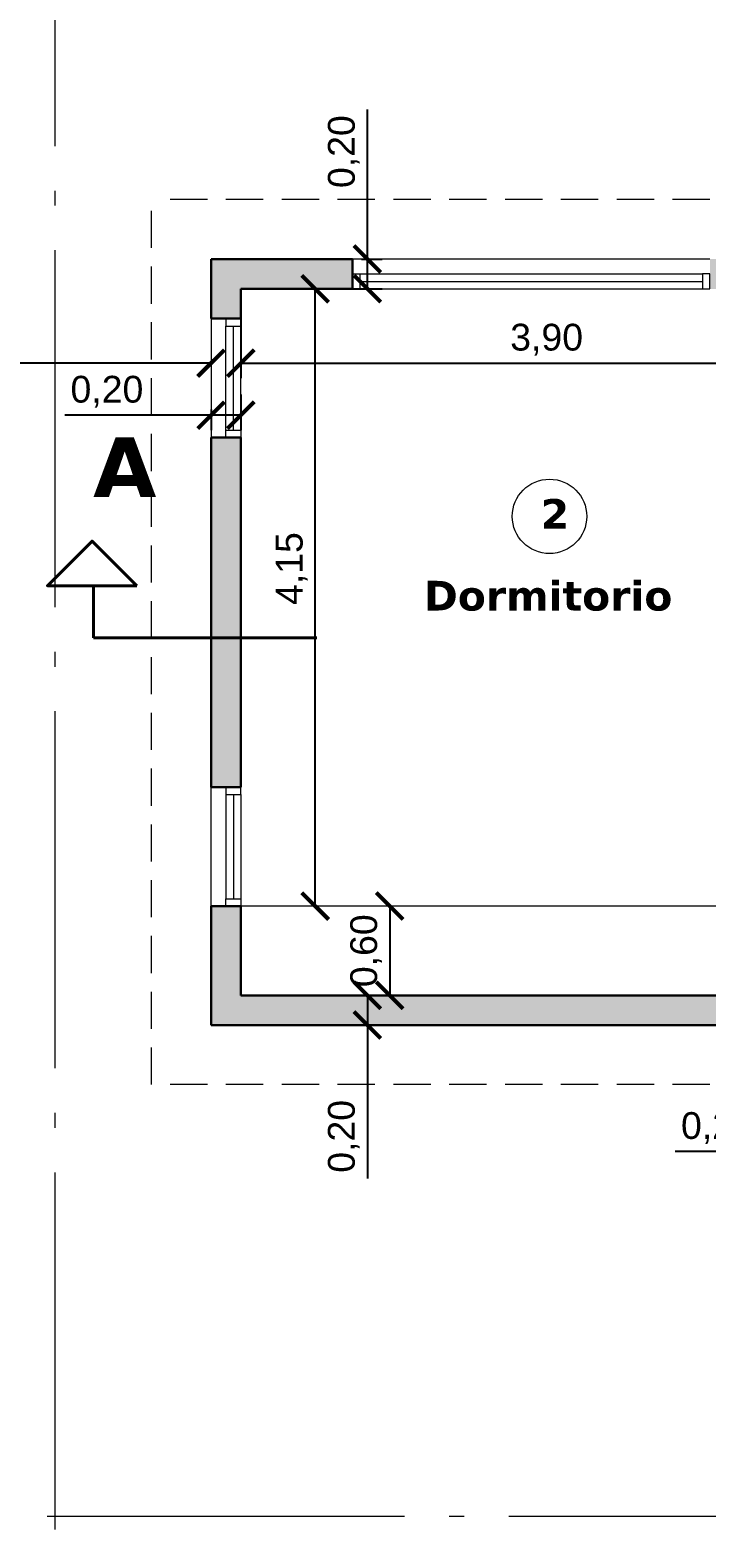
# Model space of a CAD drawing. Header units: millimetres. Extents: x 1434 to 1553, y 1501 to 1543.
# Drawn here: x 1468.05 to 1472.6, y 1514.84 to 1524.86 of the extents above; entities that cross this region are included whole.
import ezdxf

# ---------------------------------------------------------------- set-up
doc = ezdxf.new("R2010")
doc.units = ezdxf.units.MM
doc.linetypes.add('ACAD_ISO04W100', pattern=[30, 24, -3, 0, -3])
doc.linetypes.add('HIDDEN', pattern=[0.375, 0.25, -0.125])
for name, color, linetype, lineweight in [('0.1', 50, 'Continuous', 0), ('0.2', 40, 'Continuous', 20), ('0.3', 30, 'Continuous', 30), ('0.5', 10, 'Continuous', 40), ('carpinterias', 140, 'Continuous', 9), ('cotas', 104, 'Continuous', 18), ('nomenclatura', 41, 'Continuous', 18)]:
    doc.layers.add(name, color=color, linetype=linetype, lineweight=lineweight)
doc.layers.add('gris', color=252, linetype='Continuous', lineweight=18, true_color=0x696969)
doc.layers.add('rojo muros', color=7, linetype='Continuous', lineweight=18, true_color=0xe60a62)
doc.styles.get("Standard").update_dxf_attribs({"font": 'ARIAL.TTF'})
doc.dimstyles.new('BM-1en 100', dxfattribs={"dimtxt": 0.18, "dimasz": 0.18, "dimexe": 0.1, "dimexo": 0.1, "dimgap": 0.05, "dimtad": 1, "dimtxsty": 'Standard', "dimblk": 'ARCHTICK', "dimcen": -0.18, "dimadec": 0, "dimazin": 0, "dimtfac": 1, "dimtmove": 0, "dimatfit": 3, "dimldrblk": 'ARCHTICK', "dimfxl": 1, "dimarcsym": 0})

# ---------------------------------------------------------------- blocks, each defined once
blk = doc.blocks.new('_ArchTick')
at = {"color": 0, "linetype": 'ByBlock', "const_width": 0.15}
blk.add_lwpolyline([(-0.5, -0.5), (0.5, 0.5)], dxfattribs=at)
blk = doc.blocks.new('*D16')
at = {"layer": 'cotas', "color": 0, "lineweight": -2}
for p, q in [((1469.967, 1523.123), (1469.871, 1523.123)), ((1469.971, 1518.973), (1469.971, 1523.123))]:
    blk.add_line(p, q, dxfattribs=at)
at = {"layer": 'Defpoints', "color": 0}
for p in [(1469.971, 1523.123), (1470.067, 1523.123), (1469.971, 1518.973)]:
    blk.add_point(p, dxfattribs=at)
at = {"layer": 'cotas', "color": 0, "lineweight": -2, "xscale": 0.18, "yscale": 0.18, "zscale": 0.18}
for p, rotation in [((1469.971, 1523.123), 90), ((1469.971, 1518.973), 270)]:
    blk.add_blockref('_ArchTick', p, dxfattribs=dict(at, rotation=rotation))
at = {"layer": 'cotas', "color": 0, "insert": (1469.813, 1521.242), "char_height": 0.18, "attachment_point": 5, "rotation": 90}
blk.add_mtext('4,15', dxfattribs=at)
blk = doc.blocks.new('*D17')
at = {"layer": 'cotas', "color": 0, "lineweight": -2}
for p, q in [((1469.471, 1523.013), (1469.471, 1522.523)), ((1473.371, 1523.023), (1473.371, 1522.523)), ((1469.471, 1522.623), (1473.371, 1522.623))]:
    blk.add_line(p, q, dxfattribs=at)
at = {"layer": 'Defpoints', "color": 0}
for p in [(1469.471, 1523.113), (1473.371, 1523.123), (1473.371, 1522.623)]:
    blk.add_point(p, dxfattribs=at)
at = {"layer": 'cotas', "color": 0, "lineweight": -2, "xscale": 0.18, "yscale": 0.18, "zscale": 0.18, "rotation": 180}
blk.add_blockref('_ArchTick', (1469.471, 1522.623), dxfattribs=at)
at = {"layer": 'cotas', "color": 0, "lineweight": -2, "xscale": 0.18, "yscale": 0.18, "zscale": 0.18}
blk.add_blockref('_ArchTick', (1473.371, 1522.623), dxfattribs=at)
at = {"layer": 'cotas', "color": 0, "insert": (1471.525, 1522.781), "char_height": 0.18, "attachment_point": 5}
blk.add_mtext('3,90', dxfattribs=at)
blk = doc.blocks.new('*D27')
at = {"layer": 'cotas', "color": 0, "lineweight": -2}
blk.add_line((1470.471, 1518.973), (1470.471, 1518.373), dxfattribs=at)
at = {"layer": 'Defpoints', "color": 0}
for p in [(1470.471, 1518.973), (1470.471, 1518.373), (1470.471, 1518.373)]:
    blk.add_point(p, dxfattribs=at)
at = {"layer": 'cotas', "color": 0, "lineweight": -2, "xscale": 0.18, "yscale": 0.18, "zscale": 0.18}
for p, rotation in [((1470.471, 1518.973), 90), ((1470.471, 1518.373), 270)]:
    blk.add_blockref('_ArchTick', p, dxfattribs=dict(at, rotation=rotation))
at = {"layer": 'cotas', "color": 0, "insert": (1470.313, 1518.673), "char_height": 0.18, "attachment_point": 5, "rotation": 90}
blk.add_mtext('0,60', dxfattribs=at)
blk = doc.blocks.new('*D29')
at = {"layer": 'cotas', "color": 0, "lineweight": -2}
for p, q in [((1470.181, 1518.373), (1470.421, 1518.373)), ((1470.321, 1518.373), (1470.321, 1518.173)), ((1470.281, 1518.173), (1470.421, 1518.173)), ((1470.321, 1518.173), (1470.321, 1517.141))]:
    blk.add_line(p, q, dxfattribs=at)
at = {"layer": 'Defpoints', "color": 0}
for p in [(1470.081, 1518.373), (1470.321, 1518.373), (1470.181, 1518.173)]:
    blk.add_point(p, dxfattribs=at)
at = {"layer": 'cotas', "color": 0, "lineweight": -2, "xscale": 0.18, "yscale": 0.18, "zscale": 0.18}
for p, rotation in [((1470.321, 1518.373), 90), ((1470.321, 1518.173), 270)]:
    blk.add_blockref('_ArchTick', p, dxfattribs=dict(at, rotation=rotation))
at = {"layer": 'cotas', "color": 0, "insert": (1470.163, 1517.425), "char_height": 0.18, "attachment_point": 5, "rotation": 90}
blk.add_mtext('0,20', dxfattribs=at)
blk = doc.blocks.new('*D31')
at = {"layer": 'cotas', "color": 0, "lineweight": -2}
for p, q in [((1469.471, 1522.413), (1469.471, 1522.173)), ((1469.271, 1522.273), (1468.289, 1522.273)), ((1469.271, 1522.312), (1469.271, 1522.173)), ((1469.471, 1522.273), (1469.271, 1522.273))]:
    blk.add_line(p, q, dxfattribs=at)
at = {"layer": 'Defpoints', "color": 0}
for p in [(1469.471, 1522.513), (1469.271, 1522.412), (1469.471, 1522.273)]:
    blk.add_point(p, dxfattribs=at)
at = {"layer": 'cotas', "color": 0, "lineweight": -2, "xscale": 0.18, "yscale": 0.18, "zscale": 0.18, "rotation": 180}
blk.add_blockref('_ArchTick', (1469.271, 1522.273), dxfattribs=at)
at = {"layer": 'cotas', "color": 0, "lineweight": -2, "xscale": 0.18, "yscale": 0.18, "zscale": 0.18}
blk.add_blockref('_ArchTick', (1469.471, 1522.273), dxfattribs=at)
at = {"layer": 'cotas', "color": 0, "insert": (1468.572, 1522.431), "char_height": 0.18, "attachment_point": 5}
blk.add_mtext('0,20', dxfattribs=at)
blk = doc.blocks.new('*D32')
at = {"layer": 'cotas', "color": 0, "lineweight": -2}
for p, q in [((1470.321, 1523.323), (1470.321, 1524.329)), ((1470.281, 1523.323), (1470.421, 1523.323)), ((1470.321, 1523.123), (1470.321, 1523.323)), ((1470.181, 1523.123), (1470.421, 1523.123))]:
    blk.add_line(p, q, dxfattribs=at)
at = {"layer": 'Defpoints', "color": 0}
for p in [(1470.181, 1523.323), (1470.081, 1523.123), (1470.321, 1523.123)]:
    blk.add_point(p, dxfattribs=at)
at = {"layer": 'cotas', "color": 0, "lineweight": -2, "xscale": 0.18, "yscale": 0.18, "zscale": 0.18}
for p, rotation in [((1470.321, 1523.323), 90), ((1470.321, 1523.123), 270)]:
    blk.add_blockref('_ArchTick', p, dxfattribs=dict(at, rotation=rotation))
at = {"layer": 'cotas', "color": 0, "insert": (1470.163, 1524.045), "char_height": 0.18, "attachment_point": 5, "rotation": 90}
blk.add_mtext('0,20', dxfattribs=at)
blk = doc.blocks.new('*D36')
at = {"layer": 'cotas', "color": 0, "lineweight": -2}
for p, q in [((1473.571, 1517.463), (1473.571, 1517.223)), ((1473.371, 1517.362), (1473.371, 1517.223)), ((1473.371, 1517.323), (1472.389, 1517.323)), ((1473.571, 1517.323), (1473.371, 1517.323))]:
    blk.add_line(p, q, dxfattribs=at)
at = {"layer": 'Defpoints', "color": 0}
for p in [(1473.571, 1517.563), (1473.371, 1517.462), (1473.571, 1517.323)]:
    blk.add_point(p, dxfattribs=at)
at = {"layer": 'cotas', "color": 0, "lineweight": -2, "xscale": 0.18, "yscale": 0.18, "zscale": 0.18, "rotation": 180}
blk.add_blockref('_ArchTick', (1473.371, 1517.323), dxfattribs=at)
at = {"layer": 'cotas', "color": 0, "lineweight": -2, "xscale": 0.18, "yscale": 0.18, "zscale": 0.18}
blk.add_blockref('_ArchTick', (1473.571, 1517.323), dxfattribs=at)
at = {"layer": 'cotas', "color": 0, "insert": (1472.672, 1517.481), "char_height": 0.18, "attachment_point": 5}
blk.add_mtext('0,20', dxfattribs=at)
blk = doc.blocks.new('*D38')
at = {"layer": 'cotas', "color": 0, "lineweight": -2}
for p, q in [((1465.071, 1522.003), (1465.071, 1522.723)), ((1469.271, 1522.623), (1465.071, 1522.623))]:
    blk.add_line(p, q, dxfattribs=at)
at = {"layer": 'Defpoints', "color": 0}
for p in [(1465.071, 1522.623), (1469.271, 1522.623), (1465.071, 1521.903)]:
    blk.add_point(p, dxfattribs=at)
at = {"layer": 'cotas', "color": 0, "lineweight": -2, "xscale": 0.18, "yscale": 0.18, "zscale": 0.18, "rotation": 180}
blk.add_blockref('_ArchTick', (1465.071, 1522.623), dxfattribs=at)
at = {"layer": 'cotas', "color": 0, "lineweight": -2, "xscale": 0.18, "yscale": 0.18, "zscale": 0.18}
blk.add_blockref('_ArchTick', (1469.271, 1522.623), dxfattribs=at)
at = {"layer": 'cotas', "color": 0, "insert": (1467.171, 1522.781), "char_height": 0.18, "attachment_point": 5}
blk.add_mtext('4,20', dxfattribs=at)

msp = doc.modelspace()

# ---------------------------------------------------------------- hatches: boundary and pattern name
at = {"layer": 'rojo muros'}
h = msp.add_hatch(color=256, dxfattribs=at)
h.paths.add_polyline_path([(1474.1463, 1515.0725), (1473.5713, 1515.0725), (1473.5713, 1515.1225), (1473.3713, 1515.1225), (1473.3713, 1514.8725), (1474.1463, 1514.8725)])
h.paths.add_polyline_path([(1479.6713, 1518.3725), (1476.6213, 1518.3725), (1476.6213, 1518.1725), (1477.3713, 1518.1725), (1477.3713, 1517.2225), (1476.6213, 1517.2225), (1476.6213, 1517.0725), (1477.3713, 1517.0725), (1477.3713, 1515.0725), (1476.6213, 1515.0725), (1476.6213, 1514.8725), (1477.5713, 1514.8725), (1477.5713, 1518.1725), (1479.6713, 1518.1725)])
h.paths.add_polyline_path([(1476.9213, 1523.4225), (1476.2713, 1523.4225), (1476.2713, 1523.3225), (1476.9213, 1523.3225)])
h.paths.add_polyline_path([(1479.1713, 1523.4225), (1478.9213, 1523.4225), (1478.9213, 1523.3225), (1479.1713, 1523.3225)])
h.paths.add_polyline_path([(1473.8713, 1523.4225), (1473.3713, 1523.4225), (1473.3713, 1523.3225), (1473.8713, 1523.3225)])
h.paths.add_polyline_path([(1472.6213, 1523.3225), (1472.6213, 1523.1225), (1473.3713, 1523.1225), (1473.3713, 1519.9725), (1473.4713, 1519.9725), (1473.4713, 1523.1225), (1473.8713, 1523.1225), (1473.8713, 1523.3225)])
h.paths.add_polyline_path([(1469.2713, 1523.3225), (1469.2713, 1522.9225), (1469.4713, 1522.9225), (1469.4713, 1523.1225), (1470.2213, 1523.1225), (1470.2213, 1523.3225)])
h.paths.add_polyline_path([(1469.2713, 1519.7725), (1469.4713, 1519.7725), (1469.4713, 1522.1225), (1469.2713, 1522.1225)])
h.paths.add_polyline_path([(1469.2713, 1518.1725), (1473.3713, 1518.1725), (1473.3713, 1517.1225), (1473.5713, 1517.1225), (1473.5713, 1518.1725), (1473.7213, 1518.1725), (1473.7213, 1518.3725), (1473.4713, 1518.3725), (1473.4713, 1519.1725), (1473.3713, 1519.1725), (1473.3713, 1518.3725), (1469.4713, 1518.3725), (1469.4713, 1518.9725), (1469.2713, 1518.9725)])
h.paths.add_polyline_path([(1479.6713, 1520.1225), (1479.1713, 1520.1225), (1479.1713, 1522.5225), (1478.9713, 1522.5225), (1478.9713, 1519.9725), (1479.4713, 1519.9725), (1479.4713, 1519.1725), (1479.6713, 1519.1725)])
h.paths.add_polyline_path([(1479.1713, 1523.3225), (1478.9213, 1523.3225), (1478.9213, 1523.1225), (1478.9713, 1523.1225), (1478.9713, 1523.0725), (1479.1713, 1523.0725)])
h.paths.add_polyline_path([(1476.9213, 1523.3225), (1476.2713, 1523.3225), (1476.2713, 1523.1225), (1476.9213, 1523.1225)])
h.paths.add_polyline_path([(1474.9463, 1514.8725), (1475.8213, 1514.8725), (1475.8213, 1515.0725), (1475.7713, 1515.0725), (1475.7713, 1517.0725), (1475.8213, 1517.0725), (1475.8213, 1517.2225), (1475.7713, 1517.2225), (1475.7713, 1518.1725), (1475.8213, 1518.1725), (1475.8213, 1518.3725), (1474.5213, 1518.3725), (1474.5213, 1518.1725), (1475.6213, 1518.1725), (1475.6213, 1515.0725), (1474.9463, 1515.0725)])

# ---------------------------------------------------------------- linework, layer by layer
at = {"layer": '0.1', "linetype": 'HIDDEN'}
for p, q in [((1468.8713, 1517.7725), (1468.8713, 1523.7225)), ((1473.3713, 1523.7225), (1468.8713, 1523.7225)), ((1473.3713, 1517.7725), (1468.8713, 1517.7725))]:
    msp.add_line(p, q, dxfattribs=at)
at = {"layer": '0.1'}
for p, q in [((1472.6213, 1523.3225), (1470.2213, 1523.3225)), ((1469.2713, 1522.9225), (1469.2713, 1522.1225)), ((1469.2713, 1518.9725), (1469.2713, 1519.7725)), ((1473.3713, 1518.9725), (1469.4713, 1518.9725))]:
    msp.add_line(p, q, dxfattribs=at)
at = {"layer": '0.2'}
msp.add_circle((1471.5443, 1521.5931), 0.25, dxfattribs=at)
at = {"layer": '0.3'}
for p, q in [((1469.2713, 1523.3225), (1470.2213, 1523.3225)), ((1469.2713, 1522.9225), (1469.2713, 1523.3225)), ((1470.2213, 1523.1225), (1470.2213, 1523.3225)), ((1469.4713, 1523.1225), (1470.2213, 1523.1225)), ((1469.4713, 1522.9225), (1469.4713, 1523.1225)), ((1469.4713, 1522.9225), (1469.2713, 1522.9225)), ((1469.4713, 1522.1225), (1469.2713, 1522.1225)), ((1469.2713, 1519.7725), (1469.2713, 1522.1225)), ((1469.4713, 1519.7725), (1469.4713, 1522.1225)), ((1469.4713, 1519.7725), (1469.2713, 1519.7725)), ((1469.2713, 1518.1725), (1469.2713, 1518.9725)), ((1469.4713, 1518.9725), (1469.2713, 1518.9725)), ((1469.4713, 1518.3725), (1469.4713, 1518.9725)), ((1473.3713, 1518.3725), (1469.4713, 1518.3725)), ((1473.3713, 1518.1725), (1469.2713, 1518.1725))]:
    msp.add_line(p, q, dxfattribs=at)
at = {"layer": '0.5'}
for q in [(1468.4813, 1521.1263), (1469.9813, 1520.7763)]:
    msp.add_line((1468.4813, 1520.7763), q, dxfattribs=at)
at = {"layer": '0.5', "linetype": 'Continuous'}
msp.add_lwpolyline([(1468.7724, 1521.1263), (1468.1724, 1521.1263), (1468.4724, 1521.4263), (1468.7724, 1521.1263)], dxfattribs=at)
at = {"layer": 'carpinterias'}
for p, q in [((1470.2713, 1523.2225), (1472.5713, 1523.2225)), ((1470.2713, 1523.1725), (1472.5713, 1523.1725)), ((1470.2713, 1523.1225), (1472.5713, 1523.1225)), ((1469.3713, 1522.1725), (1469.3713, 1522.8725)), ((1469.4213, 1522.1725), (1469.4213, 1522.8725)), ((1469.4713, 1522.1725), (1469.4713, 1522.8725)), ((1469.3713, 1519.7225), (1469.3713, 1519.0225)), ((1469.4213, 1519.7225), (1469.4213, 1519.0225)), ((1469.4713, 1519.7225), (1469.4713, 1519.0225))]:
    msp.add_line(p, q, dxfattribs=at)
for points in [[(1470.2713, 1523.1225), (1470.2213, 1523.1225), (1470.2213, 1523.2225), (1470.2713, 1523.2225)], [(1472.5713, 1523.1225), (1472.6213, 1523.1225), (1472.6213, 1523.2225), (1472.5713, 1523.2225)], [(1469.4713, 1522.8725), (1469.4713, 1522.9225), (1469.3713, 1522.9225), (1469.3713, 1522.8725)], [(1469.4713, 1522.1725), (1469.4713, 1522.1225), (1469.3713, 1522.1225), (1469.3713, 1522.1725)], [(1469.4713, 1519.7225), (1469.4713, 1519.7725), (1469.3713, 1519.7725), (1469.3713, 1519.7225)], [(1469.4713, 1519.0225), (1469.4713, 1518.9725), (1469.3713, 1518.9725), (1469.3713, 1519.0225)]]:
    msp.add_lwpolyline(points, close=True, dxfattribs=at)
at = {"layer": 'gris', "linetype": 'ACAD_ISO04W100', "ltscale": 0.1}
for p, q in [((1468.2213, 1535.7825), (1468.2213, 1509.8725)), ((1465.0713, 1514.8725), (1485.0713, 1514.8725))]:
    msp.add_line(p, q, dxfattribs=at)

# ---------------------------------------------------------------- texts
at = {"layer": 'nomenclatura', "linetype": 'Continuous', "lineweight": 15}
for s, insert, char_height, width, attachment_point in [('{\\fVerdana|b1|i0|c0|p34;A}', (1468.9039, 1521.7236), 0.4, 0.633445, 9), ('{\\fVerdana|b1|i0|c0|p34;2}', (1471.4855, 1521.7094), 0.2, 0.332104, 1), ('{\\fVerdana|b1|i0|c0|p34;Dormitorio}', (1470.7007, 1521.1598), 0.2, 1.561066, 1)]:
    msp.add_mtext(s, dxfattribs=dict(at, insert=insert, char_height=char_height, width=width, attachment_point=attachment_point))

# ---------------------------------------------------------------- dimensions: what is measured, and where the dimension line sits
at = {"layer": 'cotas'}
for base, p1, p2, angle, picture, middle in [((1470.3213, 1523.1225), (1470.1813, 1523.3225), (1470.0813, 1523.1225), 90, '*D32', (1470.3213, 1524.0455)), ((1469.9713, 1523.1225), (1469.9713, 1518.9725), (1470.0674, 1523.1225), 90, '*D16', (1469.9713, 1521.2422)), ((1469.4713, 1522.2726), (1469.2713, 1522.4125), (1469.4713, 1522.5125), 180, '*D31', (1468.5721, 1522.2726)), ((1470.3213, 1518.3725), (1470.1813, 1518.1725), (1470.0813, 1518.3725), 270, '*D29', (1470.3213, 1517.4246)), ((1473.5713, 1517.3226), (1473.3713, 1517.4625), (1473.5713, 1517.5625), 180, '*D36', (1472.6721, 1517.3226))]:
    dim = msp.add_linear_dim(base=base, p1=p1, p2=p2, angle=angle, dimstyle='BM-1en 100', override={"dimzin": 0}, dxfattribs=at)
    dim.commit()
    dim.dimension.update_dxf_attribs({"geometry": picture, "text_midpoint": middle, "dimtype": 160})
dim = msp.add_linear_dim(base=(1473.3713, 1522.6226), p1=(1469.4713, 1523.1125), p2=(1473.3713, 1523.1225), dimstyle='BM-1en 100', override={"dimzin": 0}, dxfattribs=at)
dim.commit()
dim.dimension.update_dxf_attribs({"geometry": '*D17', "text_midpoint": (1471.5255, 1522.6226), "dimtype": 160})
dim = msp.add_linear_dim(base=(1465.0713, 1522.6226), p1=(1469.2713, 1522.6226), p2=(1465.0713, 1521.9026), dimstyle='BM-1en 100', override={"dimzin": 0}, dxfattribs=at)
dim.commit()
dim.dimension.update_dxf_attribs({"geometry": '*D38', "text_midpoint": (1467.1713, 1522.7807)})
dim = msp.add_linear_dim(base=(1470.4713, 1518.3725), p1=(1470.4713, 1518.9725), p2=(1470.4713, 1518.3725), angle=90, dimstyle='BM-1en 100', override={"dimzin": 0}, dxfattribs=at)
dim.commit()
dim.dimension.update_dxf_attribs({"geometry": '*D27', "text_midpoint": (1470.3131, 1518.6725)})

doc.saveas('drawing.dxf')
